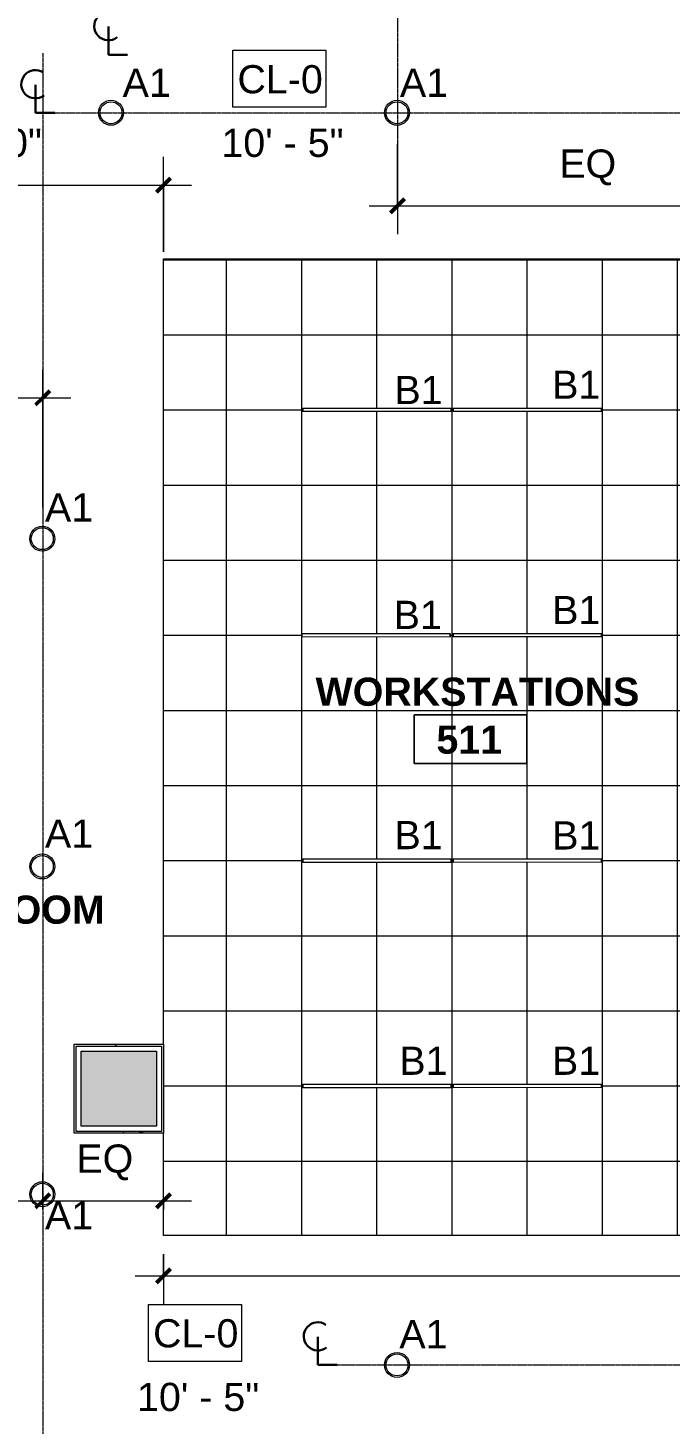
# Model space of a CAD drawing. Header units: inches. Extents: x -60 to 1865, y -31 to 1094.
# Drawn here: x 817 to 1022, y 198.4 to 644.4 of the extents above; entities that cross this region are included whole.
import ezdxf

# ---------------------------------------------------------------- set-up
doc = ezdxf.new("R2010")
doc.units = ezdxf.units.IN
doc.header["$MEASUREMENT"] = 0
doc.linetypes.add('Center 1_16_', pattern=[0.15625, 0.0625, -0.03125, 0.03125, -0.03125])
for name, color, linetype, lineweight in [('A-ANNO-DIMS', 211, 'Continuous', 9), ('A-ANNO-DIMS-96', 211, 'Continuous', 9), ('A-ANNO-NOTE', 131, 'Continuous', 9), ('A-AREA-IDEN', 2, 'Continuous', 9), ('A-CLNG', 13, 'Continuous', 13), ('A-CLNG-IDEN', 151, 'Continuous', 9), ('A-CLNG-PATT', 13, 'Continuous', 13), ('A-DETL', 90, 'Continuous', 9), ('A-WALL', 113, 'Continuous', 13), ('A-WALL-PATT', 111, 'Continuous', 13), ('E-LITE-EQPM', 33, 'Continuous', 9), ('E-LITE-EQPM-IDEN', 33, 'Continuous', 9), ('I-WALL', 2, 'Continuous', 13), ('S-COLS', 52, 'Continuous', 13)]:
    doc.layers.add(name, color=color, linetype=linetype, lineweight=lineweight)
doc.styles.add('Arial', font='arial.ttf', dxfattribs={"height": 9})
doc.styles.add('Swis721 Lt BT', font='swissl.ttf', dxfattribs={"height": 9})
doc.styles.add('Swis721 Lt BT_B', font='', dxfattribs={"height": 9})
doc.styles.get('Swis721 Lt BT_B').set_extended_font_data('Swis721 Lt BT', bold=True)
doc.dimstyles.new('OTJ_-_3_32__Linear_-1_8__precision', dxfattribs={"dimscale": 12, "dimtxt": 9.497835, "dimasz": 0.375, "dimexe": 0.75, "dimexo": 0.5, "dimgap": 0.5, "dimtad": 1, "dimdec": 3, "dimrnd": 0.125, "dimzin": 3, "dimdsep": 46, "dimlunit": 4, "dimtxsty": 'Swis721 Lt BT', "dimblk1": 'OBLIQUE', "dimblk2": 'OBLIQUE', "dimsah": 1, "dimcen": 0.09, "dimdle": 0.75, "dimazin": 0, "dimtfac": 1, "dimtdec": 4, "dimtix": 1, "dimtmove": 0, "dimatfit": 3, "dimfxl": 1, "dimtvp": 1, "dimtfill": 1, "dimfrac": 2, "dimtolj": 1, "dimtzin": 0, "dimarcsym": 2})
doc.dimstyles.new('OTJ_-_3_32__Linear__1_2__Tolerance', dxfattribs={"dimscale": 12, "dimtxt": 9.497835, "dimasz": 0.375, "dimexe": 0.75, "dimexo": 0.5, "dimgap": 0.5, "dimtad": 1, "dimdec": 1, "dimrnd": 0.5, "dimzin": 3, "dimdsep": 46, "dimlunit": 4, "dimtxsty": 'Swis721 Lt BT', "dimblk1": 'OBLIQUE', "dimblk2": 'OBLIQUE', "dimsah": 1, "dimcen": 0.09, "dimdle": 0.75, "dimazin": 0, "dimtfac": 1, "dimtdec": 4, "dimtix": 1, "dimtmove": 0, "dimatfit": 3, "dimfxl": 1, "dimtvp": 1, "dimfrac": 2, "dimtolj": 1, "dimtzin": 0, "dimarcsym": 2})
doc.dimstyles.new('OTJ_-_3_32__Linear__1_8__Tolerance', dxfattribs={"dimscale": 12, "dimtxt": 9.497835, "dimasz": 0.375, "dimexe": 0.75, "dimexo": 0.5, "dimgap": 0.5, "dimtad": 1, "dimdec": 3, "dimrnd": 0.125, "dimzin": 3, "dimdsep": 46, "dimlunit": 4, "dimtxsty": 'Swis721 Lt BT', "dimblk1": 'OBLIQUE', "dimblk2": 'OBLIQUE', "dimsah": 1, "dimcen": 0.09, "dimdle": 0.75, "dimazin": 0, "dimtfac": 1, "dimtdec": 4, "dimtix": 1, "dimtmove": 0, "dimatfit": 3, "dimfxl": 1, "dimtvp": 1, "dimtfill": 1, "dimfrac": 2, "dimtolj": 1, "dimtzin": 0, "dimarcsym": 2})
pattern_1 = [(0, (0, 0), (30.72, 7.68), [1.267, -21.773, 1.267, -21.773, -122.88]), (0, (0, 0), (30.72, 7.68), [-46.08, 1.267, -44.813, 1.267, -21.773, -53.76]), (0, (0, 0), (30.72, 7.68), [-115.2, 1.267, -14.093, 1.267, -37.133]), (120, (11.52, 3.84), (-22.011075, 22.7643), [1.267, -21.773, 1.267, -21.773, -122.88]), (120, (11.52, 3.84), (-22.011075, 22.7643), [-46.08, 1.267, -44.813, 1.267, -21.773, -53.76]), (120, (11.52, 3.84), (-22.011075, 22.7643), [-115.2, 1.267, -14.093, 1.267, -37.133]), (240, (15.36, 19.2), (-8.708925, -30.4443), [1.267, -21.773, 1.267, -21.773, -122.88]), (240, (15.36, 19.2), (-8.708925, -30.4443), [-46.08, 1.267, -44.813, 1.267, -21.773, -53.76]), (240, (15.36, 19.2), (-8.708925, -30.4443), [-115.2, 1.267, -14.093, 1.267, -37.133])]

# ---------------------------------------------------------------- blocks, each defined once
blk = doc.blocks.new('Concrete-Rectangular-Column - 24_ X 24_-6973359-REFLECTED CEILING PLAN')
at = {"layer": 'S-COLS', "lineweight": 9}
blk.add_hatch(color=7, dxfattribs=at).paths.add_polyline_path([(12, -12), (12, 12), (-12, 12), (-12, -12)], flags=0)
at = {"layer": 'S-COLS', "color": 8, "lineweight": 20}
for p, q in [((-12, 12), (12, 12)), ((-12, -12), (-12, 12)), ((12, 12), (12, -12)), ((12, -12), (-12, -12))]:
    blk.add_line(p, q, dxfattribs=at)
blk = doc.blocks.new('Lighting fixture TBLS-HX-4-15-B-U-W - TBLS-HX-4-24-7815314-REFLECTED CEILING PLAN')
at = {"layer": 'E-LITE-EQPM'}
for p, q in [((-0.54, 23.67), (0.54, 23.67)), ((-0.54, 23.67), (-0.54, -23.67)), ((-0.47, 23.75), (0.47, 23.75)), ((-0.47, 23.75), (-0.47, 23.67)), ((0.47, 23.67), (0.47, 23.75)), ((0.54, -23.67), (0.54, 23.67)), ((0.54, -23.67), (-0.54, -23.67)), ((-0.47, -23.67), (-0.47, -23.75)), ((0.47, -23.75), (-0.47, -23.75)), ((0.47, -23.75), (0.47, -23.67))]:
    blk.add_line(p, q, dxfattribs=at)
blk = doc.blocks.new('L-PENDANT_FOCAL POINT 3_5 CYLINDER - L-PENDANT_FOCAL POINT 3_5 CYLINDER-7826649-REFLECTED CEILING PLAN')
at = {"layer": 'E-LITE-EQPM'}
for radius in [4, 3.5]:
    blk.add_circle((-0.125, 0), radius, dxfattribs=at)
blk = doc.blocks.new('Room Tag - Room Name and Number-3379422-REFLECTED CEILING PLAN')
at = {"layer": 'A-AREA-IDEN'}
for p, q in [((-0.1881, -0.1636), (-0.1881, -0.0018)), ((-0.1881, -0.0018), (0.1869, -0.0018)), ((0.1869, -0.0018), (-0.1881, -0.0018)), ((-0.1881, -0.0018), (-0.1881, -0.1636)), ((0.1869, -0.0018), (0.1869, -0.1636)), ((0.1869, -0.1636), (0.1869, -0.0018)), ((0.1869, -0.1636), (-0.1881, -0.1636)), ((-0.1881, -0.1636), (0.1869, -0.1636))]:
    blk.add_line(p, q, dxfattribs=at)
blk = doc.blocks.new('Centerline - Centerline-43150-REFLECTED CEILING PLAN')
at = {"layer": 'A-ANNO-NOTE', "lineweight": 30}
for p, q in [((0, 0.0259), (0, -0.0678)), ((0, -0.0678), (0.0642, -0.0678))]:
    blk.add_line(p, q, dxfattribs=at)
blk.add_arc((0, 0.0273), 0.0469, 55.7755, 308.0372, dxfattribs=at)
blk = doc.blocks.new('DIMBLOCK82-REFLECTED CEILING PLAN')
at = {"layer": 'A-ANNO-DIMS-96', "transparency": 16777216}
for p, q in [((934.94, 607.34), (934.94, 578.59)), ((934.94, 587.59), (934.94, 607.34)), ((1055.33, 607.34), (1055.33, 578.59)), ((1055.33, 587.59), (1055.33, 607.34)), ((925.94, 587.59), (1055.33, 587.59))]:
    blk.add_line(p, q, dxfattribs=at)
at = {"layer": 'A-ANNO-DIMS-96', "lineweight": 50, "transparency": 16777216}
for p, q in [((934.94, 587.59), (937.19, 589.84)), ((1055.33, 587.59), (1057.58, 589.84)), ((934.94, 587.59), (932.69, 585.34)), ((1055.33, 587.59), (1053.08, 585.34))]:
    blk.add_line(p, q, dxfattribs=at)
at = {"layer": 'A-ANNO-DIMS-96', "color": 0, "transparency": 16777216, "insert": (986.61, 605.6), "char_height": 9, "width": 20.443, "attachment_point": 1, "line_spacing_factor": 1.005062, "style": 'Swis721 Lt BT', "bg_fill": 3, "box_fill_scale": 1.25, "bg_fill_color": 256, "bg_fill_true_color": 13158600, "bg_fill_transparency": 0}
blk.add_mtext('EQ', dxfattribs=at)
blk = doc.blocks.new('_Oblique')
at = {"color": 0, "linetype": 'ByBlock', "lineweight": -2}
blk.add_line((-0.5, -0.5), (0.5, 0.5), dxfattribs=at)
blk = doc.blocks.new('DIMBLOCK99-REFLECTED CEILING PLAN')
at = {"layer": 'A-ANNO-DIMS-96', "transparency": 16777216}
for p, q in [((740.36, 591.39), (740.36, 603.21)), ((860.25, 572.91), (860.25, 603.21)), ((731.36, 594.21), (869.25, 594.21)), ((740.36, 594.21), (740.36, 591.39)), ((860.25, 594.21), (860.25, 572.91))]:
    blk.add_line(p, q, dxfattribs=at)
at = {"layer": 'A-ANNO-DIMS-96', "lineweight": 50, "transparency": 16777216}
for p, q in [((740.36, 594.21), (738.11, 591.96)), ((740.36, 594.21), (742.61, 596.46)), ((860.25, 594.21), (858, 591.96)), ((860.25, 594.21), (862.5, 596.46))]:
    blk.add_line(p, q, dxfattribs=at)
at = {"layer": 'A-ANNO-DIMS-96', "color": 0, "transparency": 16777216, "insert": (782.44, 612.22), "char_height": 9, "width": 42.8759, "attachment_point": 1, "line_spacing_factor": 1.005062, "style": 'Swis721 Lt BT'}
blk.add_mtext('10\' - 0"', dxfattribs=at)
blk = doc.blocks.new('DIMBLOCK105-REFLECTED CEILING PLAN')
at = {"layer": 'A-ANNO-DIMS-96', "transparency": 16777216}
for p, q in [((860.25, 252.62), (860.25, 236.68)), ((860.25, 245.68), (860.25, 252.62)), ((1380.5, 252.62), (1380.5, 236.68)), ((1380.5, 245.68), (1380.5, 252.62)), ((851.25, 245.68), (1389.5, 245.68))]:
    blk.add_line(p, q, dxfattribs=at)
at = {"layer": 'A-ANNO-DIMS-96', "lineweight": 50, "transparency": 16777216}
for p, q in [((860.25, 245.68), (858, 243.43)), ((860.25, 245.68), (862.5, 247.93)), ((1380.5, 245.68), (1378.25, 243.43)), ((1380.5, 245.68), (1382.75, 247.93))]:
    blk.add_line(p, q, dxfattribs=at)
at = {"layer": 'A-ANNO-DIMS-96', "color": 0, "transparency": 16777216, "insert": (1092.41, 263.69), "char_height": 9, "width": 67.118, "attachment_point": 1, "line_spacing_factor": 1.005062, "style": 'Swis721 Lt BT', "bg_fill": 3, "box_fill_scale": 1.25, "bg_fill_color": 256, "bg_fill_true_color": 13158600, "bg_fill_transparency": 0}
blk.add_mtext('43\' - 4 1/4"', dxfattribs=at)
blk = doc.blocks.new('DIMBLOCK112-REFLECTED CEILING PLAN')
at = {"layer": 'A-ANNO-DIMS-96', "transparency": 16777216}
for p, q in [((783.14, 266.86), (783.14, 278.68)), ((821.69, 266.86), (821.69, 278.68)), ((774.14, 269.68), (821.69, 269.68)), ((783.14, 269.68), (783.14, 266.86)), ((821.69, 269.68), (821.69, 266.86))]:
    blk.add_line(p, q, dxfattribs=at)
at = {"layer": 'A-ANNO-DIMS-96', "lineweight": 50, "transparency": 16777216}
for p, q in [((783.14, 269.68), (780.89, 267.43)), ((783.14, 269.68), (785.39, 271.93)), ((821.69, 269.68), (819.44, 267.43)), ((821.69, 269.68), (823.94, 271.93))]:
    blk.add_line(p, q, dxfattribs=at)
at = {"layer": 'A-ANNO-DIMS-96', "color": 0, "transparency": 16777216, "insert": (793.9, 287.69), "char_height": 9, "width": 20.443, "attachment_point": 1, "line_spacing_factor": 1.005062, "style": 'Swis721 Lt BT'}
blk.add_mtext('EQ', dxfattribs=at)
blk = doc.blocks.new('DIMBLOCK113-REFLECTED CEILING PLAN')
at = {"layer": 'A-ANNO-DIMS-96', "transparency": 16777216}
for p, q in [((821.69, 266.86), (821.69, 278.68)), ((860.25, 266.86), (860.25, 278.68)), ((821.69, 269.68), (869.25, 269.68)), ((821.69, 269.68), (821.69, 266.86)), ((860.25, 269.68), (860.25, 266.86))]:
    blk.add_line(p, q, dxfattribs=at)
at = {"layer": 'A-ANNO-DIMS-96', "lineweight": 50, "transparency": 16777216}
for p, q in [((821.69, 269.68), (819.44, 267.43)), ((821.69, 269.68), (823.94, 271.93)), ((860.25, 269.68), (858, 267.43)), ((860.25, 269.68), (862.5, 271.93))]:
    blk.add_line(p, q, dxfattribs=at)
at = {"layer": 'A-ANNO-DIMS-96', "color": 0, "transparency": 16777216, "insert": (832.45, 287.69), "char_height": 9, "width": 20.443, "attachment_point": 1, "line_spacing_factor": 1.005062, "style": 'Swis721 Lt BT'}
blk.add_mtext('EQ', dxfattribs=at)
blk = doc.blocks.new('DIMBLOCK115-REFLECTED CEILING PLAN')
at = {"layer": 'A-ANNO-DIMS-96', "transparency": 16777216}
for p, q in [((781.03, 539.29), (781.03, 517.29)), ((781.03, 526.29), (781.03, 539.29)), ((821.69, 491.25), (821.69, 535.29)), ((781.03, 526.29), (830.69, 526.29)), ((821.69, 526.29), (821.69, 491.25))]:
    blk.add_line(p, q, dxfattribs=at)
at = {"layer": 'A-ANNO-DIMS-96', "lineweight": 50, "transparency": 16777216}
for p, q in [((781.03, 526.29), (783.28, 528.54)), ((821.69, 526.29), (823.94, 528.54)), ((781.03, 526.29), (778.78, 524.04)), ((821.69, 526.29), (819.44, 524.04))]:
    blk.add_line(p, q, dxfattribs=at)
at = {"layer": 'A-ANNO-DIMS-96', "color": 0, "transparency": 16777216, "insert": (792.84, 544.3), "char_height": 9, "width": 20.443, "attachment_point": 1, "line_spacing_factor": 1.005062, "style": 'Swis721 Lt BT'}
blk.add_mtext('EQ', dxfattribs=at)

msp = doc.modelspace()

# ---------------------------------------------------------------- hatches: boundary and pattern name
at = {"layer": 'A-CLNG-PATT'}
h = msp.add_hatch(dxfattribs=at)
h.set_pattern_fill('FP_10', color=256, style=0, pattern_type=2)
h.set_pattern_definition([(180, (1048.375, 258.375), (-3e-15, 24), []), (90, (1048.375, 258.375), (24, -1e-15), [])])
h.paths.add_polyline_path([(928.2316, 258.625), (1380.5, 258.625), (1380.5, 570.625), (860.25, 570.625), (860.25, 258.625)], flags=0)
h.paths.add_polyline_path([(1074.2193, 291.25), (1071.9693, 291.25), (1071.9693, 319.75), (1100.25, 319.75), (1100.25, 291.25), (1082.6613, 291.25)], flags=0)
h.paths.add_polyline_path([(904.7102, 302.3935), (904.7102, 306.9108), (952.0602, 306.9142), (952.0602, 305.8392), (904.7102, 305.8358)], flags=0)
h.paths.add_polyline_path([(1120.7, 302.3935), (1120.7, 306.9261), (1168.05, 306.9295), (1168.05, 305.8545), (1120.7, 305.8511)], flags=0)
h.paths.add_polyline_path([(1240.7, 302.3935), (1240.7, 306.9346), (1288.05, 306.938), (1288.05, 305.863), (1240.7, 305.8596)], flags=0)
h.paths.add_polyline_path([(952.705, 304.544), (952.705, 306.9142), (1000.055, 306.9176), (1000.0551, 305.8426), (952.7051, 305.8392)], flags=0)
h.paths.add_polyline_path([(1288.705, 304.544), (1288.705, 306.938), (1336.055, 306.9414), (1336.0551, 305.8664), (1288.7051, 305.863)], flags=0)
h.paths.add_polyline_path([(1240.6897, 375.5116), (1240.6897, 378.9108), (1288.0397, 378.9142), (1288.0398, 377.8392), (1240.6898, 377.8358)], flags=0)
h.paths.add_polyline_path([(1072.955, 375.5116), (1072.955, 378.9108), (1120.305, 378.9142), (1120.2985, 377.8392), (1072.9551, 377.8358)], flags=0)
h.paths.add_polyline_path([(904.705, 375.5116), (904.705, 378.9108), (952.055, 378.9142), (952.0113, 377.8392), (904.7051, 377.8358)], flags=0)
h.paths.add_polyline_path([(952.7756, 377.6621), (952.7756, 378.9142), (1000.1256, 378.9176), (1000.1256, 377.8426), (952.7756, 377.8392)], flags=0)
h.paths.add_polyline_path([(1288.6999, 377.6621), (1288.6999, 378.9261), (1336.0499, 378.9295), (1336.05, 377.8545), (1288.7, 377.8511)], flags=0)
h.paths.add_polyline_path([(1120.9472, 377.6621), (1120.9472, 378.9142), (1168.2972, 378.9176), (1168.2973, 377.8426), (1120.9473, 377.8392)], flags=0)
h.paths.add_polyline_path([(1072.9551, 448.6298), (1072.9551, 450.9112), (1120.3051, 450.9145), (1120.2985, 449.8395), (1072.9552, 449.8362)], flags=0)
h.paths.add_polyline_path([(1240.6897, 448.6298), (1240.6897, 450.9108), (1288.0397, 450.9142), (1288.0398, 449.8392), (1240.6898, 449.8358)], flags=0)
h.paths.add_polyline_path([(904.455, 448.6298), (904.455, 450.9108), (951.805, 450.9142), (951.8051, 449.8392), (904.4551, 449.8358)], flags=0)
h.paths.add_polyline_path([(1288.6948, 448.6298), (1288.6948, 450.9265), (1336.0448, 450.9298), (1336.0449, 449.8548), (1288.6949, 449.8515)], flags=0)
h.paths.add_polyline_path([(952.7705, 448.6298), (952.7705, 450.9142), (1000.1205, 450.9176), (1000.1205, 449.8426), (952.7705, 449.8392)], flags=0)
h.paths.add_polyline_path([(1120.9421, 449.705), (1120.9421, 450.9261), (1168.2921, 450.9295), (1168.2922, 449.8545), (1120.9422, 449.8511)], flags=0)
h.paths.add_polyline_path([(1288.6897, 521.7479), (1288.6897, 522.938), (1336.0397, 522.9414), (1336.0398, 521.8664), (1288.6898, 521.863)], flags=0)
h.paths.add_polyline_path([(1120.937, 521.7479), (1120.937, 522.9261), (1168.287, 522.9295), (1168.2871, 521.8545), (1120.9371, 521.8511)], flags=0)
h.paths.add_polyline_path([(1072.7, 521.7479), (1072.7, 522.9227), (1120.05, 522.9261), (1120.05, 521.8511), (1072.7, 521.8477)], flags=0)
h.paths.add_polyline_path([(904.7, 521.7479), (904.7, 522.9108), (952.05, 522.9142), (952.05, 521.8392), (904.7, 521.8358)], flags=0)
h.paths.add_polyline_path([(1240.6847, 521.7479), (1240.6847, 522.9346), (1288.0347, 522.938), (1288.0347, 521.863), (1240.6847, 521.8596)], flags=0)
h.paths.add_polyline_path([(952.7654, 521.7479), (952.7654, 522.9142), (1000.1154, 522.9176), (1000.1154, 521.8426), (952.7654, 521.8392)], flags=0)
at = {"layer": 'A-WALL-PATT', "lineweight": 9}
h = msp.add_hatch(dxfattribs=at)
h.set_pattern_fill('FP_1', color=256, style=0, pattern_type=2)
h.set_pattern_definition(pattern_1)
h.paths.add_polyline_path([(859.625, 319.125), (859.6098, 319.75), (831.75, 319.75), (831.75, 319.125), (858, 319.125)], flags=0)
h = msp.add_hatch(dxfattribs=at)
h.set_pattern_fill('FP_1', color=256, style=0, pattern_type=2)
h.set_pattern_definition(pattern_1)
h.paths.add_polyline_path([(859.625, 291.875), (860.25, 291.8902), (860.25, 319.75), (859.625, 319.75), (859.625, 293.5)], flags=0)
h = msp.add_hatch(dxfattribs=at)
h.set_pattern_fill('FP_1', color=256, style=0, pattern_type=2)
h.set_pattern_definition(pattern_1)
h.paths.add_polyline_path([(834.1523, 291.25), (860.25, 291.25), (860.25, 291.875), (832.375, 291.875), (832.3902, 291.25), (834, 291.25)], flags=0)

# ---------------------------------------------------------------- linework, layer by layer
at = {"layer": 'A-CLNG'}
for p, q in [((860.25, 319.75), (860.25, 570.625)), ((860.25, 570.625), (1380.5, 570.625)), ((860.25, 258.625), (860.25, 291.25)), ((1380.5, 258.625), (860.25, 258.625))]:
    msp.add_line(p, q, dxfattribs=at)
at = {"layer": 'A-CLNG-IDEN', "flags": 128}
for points in [[(882.3668, 637.301), (912.1259, 637.301), (912.1259, 619.0695), (882.3668, 619.0695)], [(855.4362, 236.6092), (885.1952, 236.6092), (885.1952, 218.3777), (855.4362, 218.3777)]]:
    msp.add_lwpolyline(points, close=True, dxfattribs=at)
at = {"layer": 'A-DETL', "linetype": 'Center 1_16_', "lineweight": 13}
for p, q in [((934.9375, 704.338), (934.9375, 606.338)), ((821.6926, 636.3379), (821.6926, 45.3379)), ((824.625, 617.3379), (1682, 617.3379)), ((915.8125, 217.2499), (1530.8125, 217.2499))]:
    msp.add_line(p, q, dxfattribs=at)
at = {"layer": 'A-WALL'}
for p, q in [((832.375, 319.125), (859.625, 319.125)), ((832.375, 291.875), (832.375, 319.125)), ((859.625, 319.125), (859.625, 291.875)), ((859.625, 291.875), (832.375, 291.875))]:
    msp.add_line(p, q, dxfattribs=at)
at = {"layer": 'I-WALL'}
for p, q in [((831.75, 319.75), (860.25, 319.75)), ((831.75, 291.25), (831.75, 319.75)), ((860.25, 319.75), (860.25, 291.25)), ((860.25, 291.25), (831.75, 291.25))]:
    msp.add_line(p, q, dxfattribs=at)

# ---------------------------------------------------------------- block references
at = {"layer": 'A-ANNO-NOTE', "xscale": 96, "yscale": 96, "zscale": 96}
for p in [(842.6569, 642.378), (819.3684, 623.8219), (909.5578, 223.7613)]:
    msp.add_blockref('Centerline - Centerline-43150-REFLECTED CEILING PLAN', p, dxfattribs=at)
at = {"layer": 'A-AREA-IDEN', "xscale": 95.99999999999994, "yscale": 95.99999999999994, "zscale": 95.99999999999994}
msp.add_blockref('Room Tag - Room Name and Number-3379422-REFLECTED CEILING PLAN', (958.3006, 425.1732), dxfattribs=at)
at = {"layer": 'E-LITE-EQPM'}
for p in [(843.625, 617.3379), (934.9375, 617.3379), (821.6926, 481.25), (821.6926, 376.5156), (821.6926, 271.7812), (934.9375, 217.2499)]:
    msp.add_blockref('L-PENDANT_FOCAL POINT 3_5 CYLINDER - L-PENDANT_FOCAL POINT 3_5 CYLINDER-7826649-REFLECTED CEILING PLAN', p, dxfattribs=at)
at = {"layer": 'E-LITE-EQPM', "extrusion": (0, 0, -1), "rotation": 269.9959429688429}
for p in [(-928.375, 522.375), (-976.4404, 522.3784), (-928.13, 450.375), (-976.4455, 450.3784), (-928.38, 378.375), (-976.4506, 378.3784), (-928.3852, 306.375), (-976.38, 306.3784)]:
    msp.add_blockref('Lighting fixture TBLS-HX-4-15-B-U-W - TBLS-HX-4-24-7815314-REFLECTED CEILING PLAN', p, dxfattribs=at)
at = {"layer": 'S-COLS', "lineweight": 9}
msp.add_blockref('Concrete-Rectangular-Column - 24_ X 24_-6973359-REFLECTED CEILING PLAN', (846, 305.5), dxfattribs=at)

# ---------------------------------------------------------------- texts
at = {"layer": 'A-AREA-IDEN', "char_height": 9, "attachment_point": 1, "style": 'Swis721 Lt BT_B'}
for s, insert, width in [('WORKSTATIONS', (908.7995, 436.8518), 119.685), ('511', (947.3859, 421.5521), 25.452), ('BREAK ROOM', (754.2122, 367.2208), 102.414)]:
    msp.add_mtext(s, dxfattribs=dict(at, insert=insert, width=width))
at = {"layer": 'A-CLNG-IDEN', "char_height": 9, "attachment_point": 1, "style": 'Swis721 Lt BT'}
for s, insert, width in [('CL-0', (883.8668, 632.551), 32.118), ('10\' - 5"', (878.7456, 612.2218), 44.541), ('CL-0', (856.9362, 231.8592), 32.118), ('10\' - 5"', (851.8149, 211.5301), 44.541)]:
    msp.add_mtext(s, dxfattribs=dict(at, insert=insert, width=width))
at = {"layer": 'E-LITE-EQPM-IDEN', "char_height": 9, "width": 18.786, "attachment_point": 1, "style": 'Arial'}
for s, insert in [('A1', (847.2138, 631.4236)), ('A1', (935.7366, 631.4236)), ('B1', (933.9906, 533.2372)), ('B1', (984.3431, 534.9361)), ('A1', (822.418, 495.7283)), ('B1', (933.7456, 461.4038)), ('B1', (984.3482, 462.9361)), ('A1', (822.418, 391.5206)), ('B1', (933.9956, 391.0408)), ('B1', (984.3533, 390.9361)), ('B1', (935.5577, 318.9361)), ('B1', (984.2827, 318.9361)), ('A1', (822.418, 269.5801)), ('A1', (935.5609, 231.5856))]:
    msp.add_mtext(s, dxfattribs=dict(at, insert=insert))

# ---------------------------------------------------------------- dimensions: what is measured, and where the dimension line sits
at = {"layer": 'A-ANNO-DIMS'}
dim = msp.add_linear_dim(base=(860.25, 594.2066), p1=(740.3594, 597.3886), p2=(860.25, 566.9072), dimstyle='OTJ_-_3_32__Linear__1_2__Tolerance', override={"dimpost": '<>', "dimfxl": 123.704814}, dxfattribs=at)
dim.commit()
dim.dimension.update_dxf_attribs({"geometry": 'DIMBLOCK99-REFLECTED CEILING PLAN', "text_midpoint": (800.3047, 604.8319)})
for base, p1, p2, override, picture, middle in [((821.6926, 526.2873), (781.026, 545.2939), (821.6926, 485.25), {"dimpost": '<>', "dimfxl": 72.519276}, 'DIMBLOCK115-REFLECTED CEILING PLAN', (801.3593, 537.2364)), ((821.6926, 269.6781), (783.1351, 272.8601), (821.6926, 272.8601), {"dimpost": '<>', "dimfxl": 38.557444}, 'DIMBLOCK112-REFLECTED CEILING PLAN', (802.4138, 280.6272))]:
    dim = msp.add_linear_dim(base=base, p1=p1, p2=p2, text='EQ', dimstyle='OTJ_-_3_32__Linear__1_2__Tolerance', override=override, dxfattribs=at)
    dim.commit()
    dim.dimension.update_dxf_attribs({"geometry": picture, "text_midpoint": middle})

# ---------------------------------------------------------------- next in the draw order: dimensions: what is measured, and where the dimension line sits
dim = msp.add_linear_dim(base=(1055.3281, 587.5864), p1=(934.9375, 613.3379), p2=(1055.3281, 613.3379), text='EQ', dimstyle='OTJ_-_3_32__Linear__1_8__Tolerance', override={"dimpost": '<>', "dimfxl": 120.390625}, dxfattribs=at)
dim.commit()
dim.dimension.update_dxf_attribs({"geometry": 'DIMBLOCK82-REFLECTED CEILING PLAN', "text_midpoint": (995.1328, 598.5355)})
dim = msp.add_linear_dim(base=(1380.5, 245.6781), p1=(860.25, 258.625), p2=(1380.5, 258.625), dimstyle='OTJ_-_3_32__Linear_-1_8__precision', override={"dimpost": '<>', "dimfxl": 520.25}, dxfattribs=at)
dim.commit()
dim.dimension.update_dxf_attribs({"geometry": 'DIMBLOCK105-REFLECTED CEILING PLAN', "text_midpoint": (1120.375, 256.8196)})

# ---------------------------------------------------------------- next in the draw order: dimensions: what is measured, and where the dimension line sits
dim = msp.add_linear_dim(base=(860.25, 269.6781), p1=(821.6926, 272.8601), p2=(860.25, 272.8601), text='EQ', dimstyle='OTJ_-_3_32__Linear__1_2__Tolerance', override={"dimpost": '<>', "dimfxl": 38.557444}, dxfattribs=at)
dim.commit()
dim.dimension.update_dxf_attribs({"geometry": 'DIMBLOCK113-REFLECTED CEILING PLAN', "text_midpoint": (840.9713, 280.6272)})

doc.saveas('drawing.dxf')
